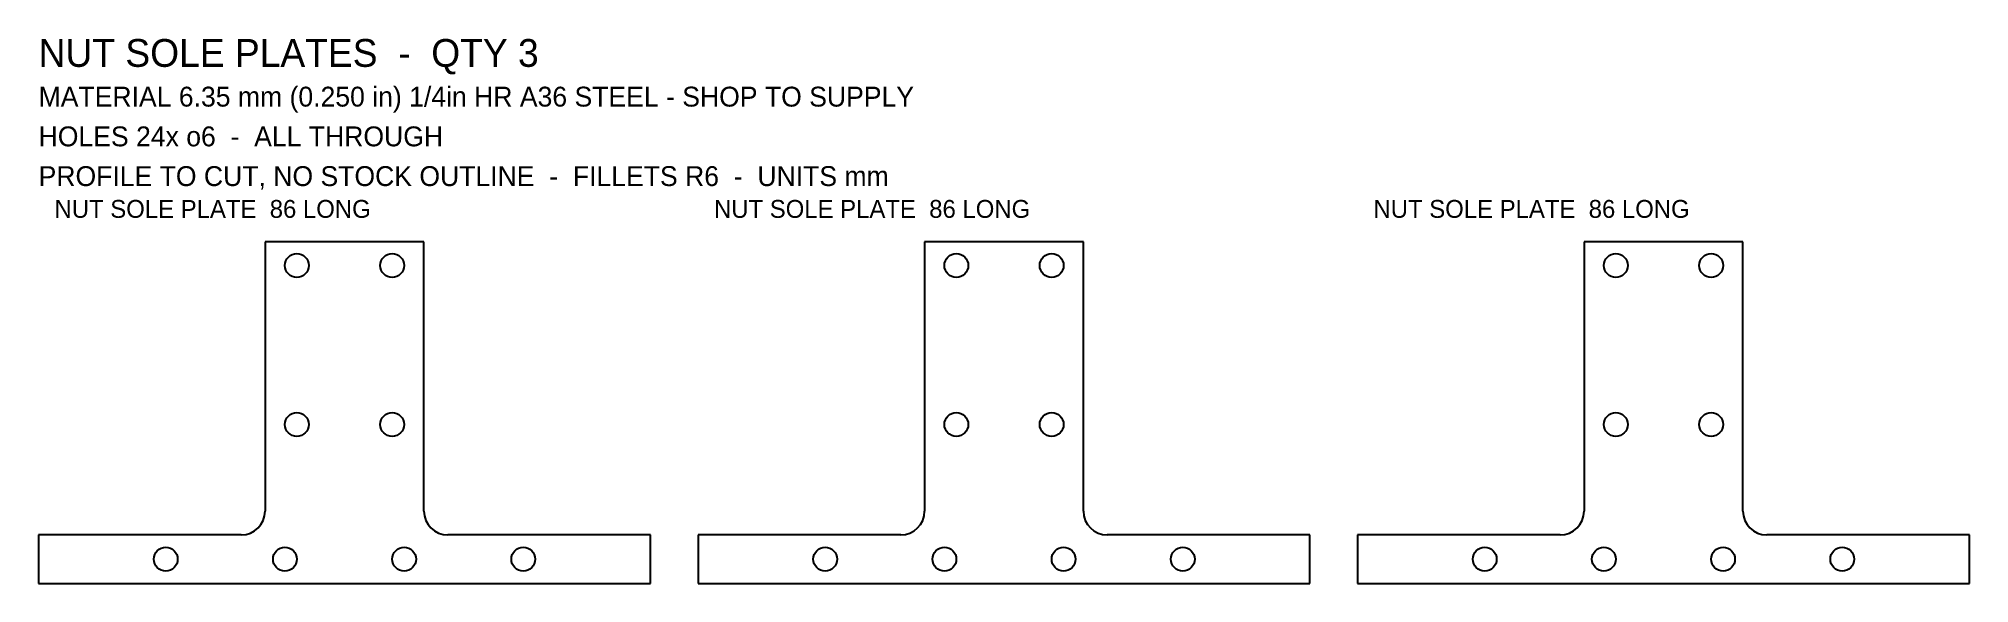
# Model space of a CAD drawing. Header units: metres. Extents: x 0 to 486, y 0 to 137.
import ezdxf

# ---------------------------------------------------------------- set-up
doc = ezdxf.new("R2010")
doc.units = ezdxf.units.M

msp = doc.modelspace()

# ---------------------------------------------------------------- linework, layer by layer
at = {"layer": 'HOLES'}
for centre in [(65, 80), (89, 80), (231, 80), (255, 80), (397, 80), (421, 80), (65, 40), (89, 40), (231, 40), (255, 40), (397, 40), (421, 40), (32, 6.095), (62, 6.095), (92, 6.095), (122, 6.095), (198, 6.095), (228, 6.095), (258, 6.095), (288, 6.095), (364, 6.095), (394, 6.095), (424, 6.095), (454, 6.095)]:
    msp.add_circle(centre, 3, dxfattribs=at)
at = {"layer": 'OUTLINE'}
for p, q in [((97, 86), (57, 86)), ((57, 86), (57, 18.19)), ((97, 18.19), (97, 86)), ((263, 86), (223, 86)), ((223, 86), (223, 18.19)), ((263, 18.19), (263, 86)), ((429, 86), (389, 86)), ((389, 86), (389, 18.19)), ((429, 18.19), (429, 86)), ((51, 12.19), (0, 12.19)), ((0, 12.19), (0, 0)), ((154, 12.19), (103, 12.19)), ((154, 0), (154, 12.19)), ((217, 12.19), (166, 12.19)), ((166, 12.19), (166, 0)), ((320, 12.19), (269, 12.19)), ((320, 0), (320, 12.19)), ((383, 12.19), (332, 12.19)), ((332, 12.19), (332, 0)), ((486, 12.19), (435, 12.19)), ((486, 0), (486, 12.19)), ((0, 0), (154, 0)), ((166, 0), (320, 0)), ((332, 0), (486, 0))]:
    msp.add_line(p, q, dxfattribs=at)
for centre, start, end in [((51, 18.19), 270, 360), ((103, 18.19), 180, 270), ((217, 18.19), 270, 360), ((269, 18.19), 180, 270), ((383, 18.19), 270, 360), ((435, 18.19), 180, 270)]:
    msp.add_arc(centre, 6, start, end, dxfattribs=at)

# ---------------------------------------------------------------- texts
at = {"layer": 'NOTES'}
for s, height, p in [('NUT SOLE PLATES  -  QTY 3', 7, (0, 130)), ('MATERIAL 6.35 mm (0.250 in) 1/4in HR A36 STEEL - SHOP TO SUPPLY', 5, (0, 120)), ('HOLES 24x o6  -  ALL THROUGH', 5, (0, 110)), ('PROFILE TO CUT, NO STOCK OUTLINE  -  FILLETS R6  -  UNITS mm', 5, (0, 100))]:
    msp.add_text(s, height=height, dxfattribs=at).set_placement(p)
at = {"layer": 'PARTS'}
for p in [(4, 92), (170, 92), (336, 92)]:
    msp.add_text('NUT SOLE PLATE  86 LONG', height=4.5, dxfattribs=at).set_placement(p)

doc.saveas('drawing.dxf')
